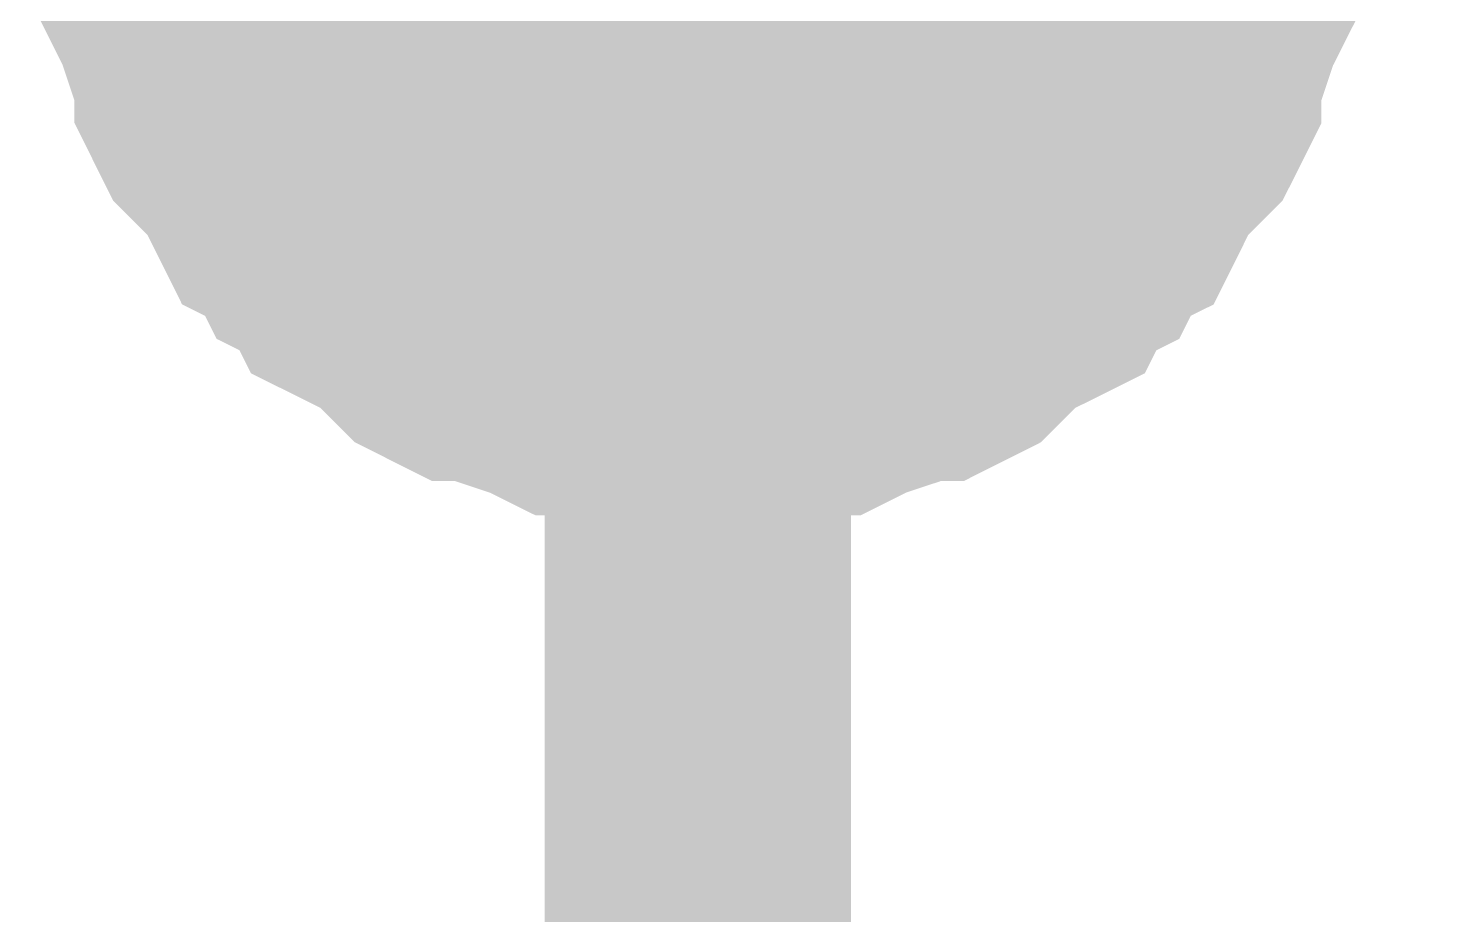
# Model space of a CAD drawing. Header units: inches. Extents: x 0 to 432, y 0 to 280.
# Drawn here: x 192.39 to 193.785, y 166.594 to 167.461 of the extents above; entities that cross this region are included whole.
import ezdxf

# ---------------------------------------------------------------- set-up
doc = ezdxf.new("R2010")
doc.units = ezdxf.units.IN
doc.layers.add('Sheet', color=255, linetype='Continuous')

msp = doc.modelspace()

# ---------------------------------------------------------------- linework, layer by layer
at = {"layer": 'Sheet'}
msp.add_lwpolyline([(192.786, 167.64, 0.508, 0.508, 1), (193.294, 167.64, 0.508, 0.508, 1)], format="xyseb", close=True, dxfattribs=at)
for points in [[(193.0454, 167.1234, 0.2997, 0.2997, 0), (193.023, 167.1234, 0.2997, 0.2997, 0), (192.9893, 167.1234, 0.2997, 0.2997, 0), (192.9668, 167.1347, 0.2997, 0.2997, 0), (192.9443, 167.1347, 0.2997, 0.2997, 0), (192.9219, 167.1347, 0.2997, 0.2997, 0), (192.8994, 167.1459, 0.2997, 0.2997, 0), (192.8657, 167.1571, 0.2997, 0.2997, 0), (192.8433, 167.1683, 0.2997, 0.2997, 0), (192.8208, 167.1683, 0.2997, 0.2997, 0), (192.7983, 167.1796, 0.2997, 0.2997, 0), (192.7871, 167.1908, 0.2997, 0.2997, 0), (192.7646, 167.2133, 0.2997, 0.2997, 0), (192.7422, 167.2245, 0.2997, 0.2997, 0), (192.7197, 167.2357, 0.2997, 0.2997, 0), (192.7085, 167.2582, 0.2997, 0.2997, 0), (192.686, 167.2694, 0.2997, 0.2997, 0), (192.6748, 167.2919, 0.2997, 0.2997, 0), (192.6523, 167.3031, 0.2997, 0.2997, 0), (192.6411, 167.3256, 0.2997, 0.2997, 0), (192.6299, 167.348, 0.2997, 0.2997, 0), (192.6074, 167.3705, 0.2997, 0.2997, 0), (192.5962, 167.3817, 0.2997, 0.2997, 0), (192.585, 167.4042, 0.2997, 0.2997, 0), (192.585, 167.4266, 0.2997, 0.2997, 0), (192.5737, 167.4491, 0.2997, 0.2997, 0), (192.5625, 167.4828, 0.2997, 0.2997, 0), (192.5513, 167.5052, 0.2997, 0.2997, 0), (192.5513, 167.5277, 0.2997, 0.2997, 0), (192.5513, 167.5502, 0.2997, 0.2997, 0), (192.54, 167.5726, 0.2997, 0.2997, 0), (192.54, 167.6063, 0.2997, 0.2997, 0), (192.54, 167.6288, 0.2997, 0.2997, 0)], [(193.0454, 167.1234, 0.2997, 0.2997, 0), (193.023, 167.1234, 0.2997, 0.2997, 0), (192.9893, 167.1234, 0.2997, 0.2997, 0), (192.9668, 167.1347, 0.2997, 0.2997, 0), (192.9443, 167.1347, 0.2997, 0.2997, 0), (192.9219, 167.1347, 0.2997, 0.2997, 0), (192.8994, 167.1459, 0.2997, 0.2997, 0), (192.8657, 167.1571, 0.2997, 0.2997, 0), (192.8433, 167.1683, 0.2997, 0.2997, 0), (192.8208, 167.1683, 0.2997, 0.2997, 0), (192.7983, 167.1796, 0.2997, 0.2997, 0), (192.7871, 167.1908, 0.2997, 0.2997, 0), (192.7646, 167.2133, 0.2997, 0.2997, 0), (192.7422, 167.2245, 0.2997, 0.2997, 0), (192.7197, 167.2357, 0.2997, 0.2997, 0), (192.7085, 167.2582, 0.2997, 0.2997, 0), (192.686, 167.2694, 0.2997, 0.2997, 0), (192.6748, 167.2919, 0.2997, 0.2997, 0), (192.6523, 167.3031, 0.2997, 0.2997, 0), (192.6411, 167.3256, 0.2997, 0.2997, 0), (192.6299, 167.348, 0.2997, 0.2997, 0), (192.6074, 167.3705, 0.2997, 0.2997, 0), (192.5962, 167.3817, 0.2997, 0.2997, 0), (192.585, 167.4042, 0.2997, 0.2997, 0), (192.585, 167.4266, 0.2997, 0.2997, 0), (192.5737, 167.4491, 0.2997, 0.2997, 0), (192.5625, 167.4828, 0.2997, 0.2997, 0), (192.5513, 167.5052, 0.2997, 0.2997, 0), (192.5513, 167.5277, 0.2997, 0.2997, 0), (192.5513, 167.5502, 0.2997, 0.2997, 0), (192.54, 167.5726, 0.2997, 0.2997, 0), (192.54, 167.6063, 0.2997, 0.2997, 0), (192.54, 167.6288, 0.2997, 0.2997, 0)], [(193.0454, 167.1234, 0.2997, 0.2997, 0), (193.023, 167.1234, 0.2997, 0.2997, 0), (192.9893, 167.1234, 0.2997, 0.2997, 0), (192.9668, 167.1347, 0.2997, 0.2997, 0), (192.9443, 167.1347, 0.2997, 0.2997, 0), (192.9219, 167.1347, 0.2997, 0.2997, 0), (192.8994, 167.1459, 0.2997, 0.2997, 0), (192.8657, 167.1571, 0.2997, 0.2997, 0), (192.8433, 167.1683, 0.2997, 0.2997, 0), (192.8208, 167.1683, 0.2997, 0.2997, 0), (192.7983, 167.1796, 0.2997, 0.2997, 0), (192.7871, 167.1908, 0.2997, 0.2997, 0), (192.7646, 167.2133, 0.2997, 0.2997, 0), (192.7422, 167.2245, 0.2997, 0.2997, 0), (192.7197, 167.2357, 0.2997, 0.2997, 0), (192.7085, 167.2582, 0.2997, 0.2997, 0), (192.686, 167.2694, 0.2997, 0.2997, 0), (192.6748, 167.2919, 0.2997, 0.2997, 0), (192.6523, 167.3031, 0.2997, 0.2997, 0), (192.6411, 167.3256, 0.2997, 0.2997, 0), (192.6299, 167.348, 0.2997, 0.2997, 0), (192.6074, 167.3705, 0.2997, 0.2997, 0), (192.5962, 167.3817, 0.2997, 0.2997, 0), (192.585, 167.4042, 0.2997, 0.2997, 0), (192.585, 167.4266, 0.2997, 0.2997, 0), (192.5737, 167.4491, 0.2997, 0.2997, 0), (192.5625, 167.4828, 0.2997, 0.2997, 0), (192.5513, 167.5052, 0.2997, 0.2997, 0), (192.5513, 167.5277, 0.2997, 0.2997, 0), (192.5513, 167.5502, 0.2997, 0.2997, 0), (192.54, 167.5726, 0.2997, 0.2997, 0), (192.54, 167.6063, 0.2997, 0.2997, 0), (192.54, 167.6288, 0.2997, 0.2997, 0)], [(193.0454, 167.1234, 0.2997, 0.2997, 0), (193.023, 167.1234, 0.2997, 0.2997, 0), (192.9893, 167.1234, 0.2997, 0.2997, 0), (192.9668, 167.1347, 0.2997, 0.2997, 0), (192.9443, 167.1347, 0.2997, 0.2997, 0), (192.9219, 167.1347, 0.2997, 0.2997, 0), (192.8994, 167.1459, 0.2997, 0.2997, 0), (192.8657, 167.1571, 0.2997, 0.2997, 0), (192.8433, 167.1683, 0.2997, 0.2997, 0), (192.8208, 167.1683, 0.2997, 0.2997, 0), (192.7983, 167.1796, 0.2997, 0.2997, 0), (192.7871, 167.1908, 0.2997, 0.2997, 0), (192.7646, 167.2133, 0.2997, 0.2997, 0), (192.7422, 167.2245, 0.2997, 0.2997, 0), (192.7197, 167.2357, 0.2997, 0.2997, 0), (192.7085, 167.2582, 0.2997, 0.2997, 0), (192.686, 167.2694, 0.2997, 0.2997, 0), (192.6748, 167.2919, 0.2997, 0.2997, 0), (192.6523, 167.3031, 0.2997, 0.2997, 0), (192.6411, 167.3256, 0.2997, 0.2997, 0), (192.6299, 167.348, 0.2997, 0.2997, 0), (192.6074, 167.3705, 0.2997, 0.2997, 0), (192.5962, 167.3817, 0.2997, 0.2997, 0), (192.585, 167.4042, 0.2997, 0.2997, 0), (192.585, 167.4266, 0.2997, 0.2997, 0), (192.5737, 167.4491, 0.2997, 0.2997, 0), (192.5625, 167.4828, 0.2997, 0.2997, 0), (192.5513, 167.5052, 0.2997, 0.2997, 0), (192.5513, 167.5277, 0.2997, 0.2997, 0), (192.5513, 167.5502, 0.2997, 0.2997, 0), (192.54, 167.5726, 0.2997, 0.2997, 0), (192.54, 167.6063, 0.2997, 0.2997, 0), (192.54, 167.6288, 0.2997, 0.2997, 0)], [(193.0454, 167.6288, 0.2997, 0.2997, 0), (193.0454, 147.3139, 0.2997, 0.2997, 0), (198.1217, 147.3139, 0.2997, 0.2997, 0)], [(193.5508, 167.6288, 0.2997, 0.2997, 0), (193.5508, 167.6063, 0.2997, 0.2997, 0), (193.5508, 167.5726, 0.2997, 0.2997, 0), (193.5396, 167.5502, 0.2997, 0.2997, 0), (193.5396, 167.5277, 0.2997, 0.2997, 0), (193.5396, 167.5052, 0.2997, 0.2997, 0), (193.5283, 167.4828, 0.2997, 0.2997, 0), (193.5171, 167.4491, 0.2997, 0.2997, 0), (193.5059, 167.4266, 0.2997, 0.2997, 0), (193.5059, 167.4042, 0.2997, 0.2997, 0), (193.4946, 167.3817, 0.2997, 0.2997, 0), (193.4834, 167.3705, 0.2997, 0.2997, 0), (193.461, 167.348, 0.2997, 0.2997, 0), (193.4497, 167.3256, 0.2997, 0.2997, 0), (193.4385, 167.3031, 0.2997, 0.2997, 0), (193.416, 167.2919, 0.2997, 0.2997, 0), (193.4048, 167.2694, 0.2997, 0.2997, 0), (193.3823, 167.2582, 0.2997, 0.2997, 0), (193.3711, 167.2357, 0.2997, 0.2997, 0), (193.3486, 167.2245, 0.2997, 0.2997, 0), (193.3262, 167.2133, 0.2997, 0.2997, 0), (193.3037, 167.1908, 0.2997, 0.2997, 0), (193.2925, 167.1796, 0.2997, 0.2997, 0), (193.27, 167.1683, 0.2997, 0.2997, 0), (193.2476, 167.1683, 0.2997, 0.2997, 0), (193.2251, 167.1571, 0.2997, 0.2997, 0), (193.1914, 167.1459, 0.2997, 0.2997, 0), (193.169, 167.1347, 0.2997, 0.2997, 0), (193.1465, 167.1347, 0.2997, 0.2997, 0), (193.124, 167.1347, 0.2997, 0.2997, 0), (193.1016, 167.1234, 0.2997, 0.2997, 0), (193.0679, 167.1234, 0.2997, 0.2997, 0), (193.0454, 167.1234, 0.2997, 0.2997, 0)], [(193.5508, 167.6288, 0.2997, 0.2997, 0), (193.5508, 167.6063, 0.2997, 0.2997, 0), (193.5508, 167.5726, 0.2997, 0.2997, 0), (193.5396, 167.5502, 0.2997, 0.2997, 0), (193.5396, 167.5277, 0.2997, 0.2997, 0), (193.5396, 167.5052, 0.2997, 0.2997, 0), (193.5283, 167.4828, 0.2997, 0.2997, 0), (193.5171, 167.4491, 0.2997, 0.2997, 0), (193.5059, 167.4266, 0.2997, 0.2997, 0), (193.5059, 167.4042, 0.2997, 0.2997, 0), (193.4946, 167.3817, 0.2997, 0.2997, 0), (193.4834, 167.3705, 0.2997, 0.2997, 0), (193.461, 167.348, 0.2997, 0.2997, 0), (193.4497, 167.3256, 0.2997, 0.2997, 0), (193.4385, 167.3031, 0.2997, 0.2997, 0), (193.416, 167.2919, 0.2997, 0.2997, 0), (193.4048, 167.2694, 0.2997, 0.2997, 0), (193.3823, 167.2582, 0.2997, 0.2997, 0), (193.3711, 167.2357, 0.2997, 0.2997, 0), (193.3486, 167.2245, 0.2997, 0.2997, 0), (193.3262, 167.2133, 0.2997, 0.2997, 0), (193.3037, 167.1908, 0.2997, 0.2997, 0), (193.2925, 167.1796, 0.2997, 0.2997, 0), (193.27, 167.1683, 0.2997, 0.2997, 0), (193.2476, 167.1683, 0.2997, 0.2997, 0), (193.2251, 167.1571, 0.2997, 0.2997, 0), (193.1914, 167.1459, 0.2997, 0.2997, 0), (193.169, 167.1347, 0.2997, 0.2997, 0), (193.1465, 167.1347, 0.2997, 0.2997, 0), (193.124, 167.1347, 0.2997, 0.2997, 0), (193.1016, 167.1234, 0.2997, 0.2997, 0), (193.0679, 167.1234, 0.2997, 0.2997, 0), (193.0454, 167.1234, 0.2997, 0.2997, 0)], [(193.5508, 167.6288, 0.2997, 0.2997, 0), (193.5508, 167.6063, 0.2997, 0.2997, 0), (193.5508, 167.5726, 0.2997, 0.2997, 0), (193.5396, 167.5502, 0.2997, 0.2997, 0), (193.5396, 167.5277, 0.2997, 0.2997, 0), (193.5396, 167.5052, 0.2997, 0.2997, 0), (193.5283, 167.4828, 0.2997, 0.2997, 0), (193.5171, 167.4491, 0.2997, 0.2997, 0), (193.5059, 167.4266, 0.2997, 0.2997, 0), (193.5059, 167.4042, 0.2997, 0.2997, 0), (193.4946, 167.3817, 0.2997, 0.2997, 0), (193.4834, 167.3705, 0.2997, 0.2997, 0), (193.461, 167.348, 0.2997, 0.2997, 0), (193.4497, 167.3256, 0.2997, 0.2997, 0), (193.4385, 167.3031, 0.2997, 0.2997, 0), (193.416, 167.2919, 0.2997, 0.2997, 0), (193.4048, 167.2694, 0.2997, 0.2997, 0), (193.3823, 167.2582, 0.2997, 0.2997, 0), (193.3711, 167.2357, 0.2997, 0.2997, 0), (193.3486, 167.2245, 0.2997, 0.2997, 0), (193.3262, 167.2133, 0.2997, 0.2997, 0), (193.3037, 167.1908, 0.2997, 0.2997, 0), (193.2925, 167.1796, 0.2997, 0.2997, 0), (193.27, 167.1683, 0.2997, 0.2997, 0), (193.2476, 167.1683, 0.2997, 0.2997, 0), (193.2251, 167.1571, 0.2997, 0.2997, 0), (193.1914, 167.1459, 0.2997, 0.2997, 0), (193.169, 167.1347, 0.2997, 0.2997, 0), (193.1465, 167.1347, 0.2997, 0.2997, 0), (193.124, 167.1347, 0.2997, 0.2997, 0), (193.1016, 167.1234, 0.2997, 0.2997, 0), (193.0679, 167.1234, 0.2997, 0.2997, 0), (193.0454, 167.1234, 0.2997, 0.2997, 0)], [(193.5508, 167.6288, 0.2997, 0.2997, 0), (193.5508, 167.6063, 0.2997, 0.2997, 0), (193.5508, 167.5726, 0.2997, 0.2997, 0), (193.5396, 167.5502, 0.2997, 0.2997, 0), (193.5396, 167.5277, 0.2997, 0.2997, 0), (193.5396, 167.5052, 0.2997, 0.2997, 0), (193.5283, 167.4828, 0.2997, 0.2997, 0), (193.5171, 167.4491, 0.2997, 0.2997, 0), (193.5059, 167.4266, 0.2997, 0.2997, 0), (193.5059, 167.4042, 0.2997, 0.2997, 0), (193.4946, 167.3817, 0.2997, 0.2997, 0), (193.4834, 167.3705, 0.2997, 0.2997, 0), (193.461, 167.348, 0.2997, 0.2997, 0), (193.4497, 167.3256, 0.2997, 0.2997, 0), (193.4385, 167.3031, 0.2997, 0.2997, 0), (193.416, 167.2919, 0.2997, 0.2997, 0), (193.4048, 167.2694, 0.2997, 0.2997, 0), (193.3823, 167.2582, 0.2997, 0.2997, 0), (193.3711, 167.2357, 0.2997, 0.2997, 0), (193.3486, 167.2245, 0.2997, 0.2997, 0), (193.3262, 167.2133, 0.2997, 0.2997, 0), (193.3037, 167.1908, 0.2997, 0.2997, 0), (193.2925, 167.1796, 0.2997, 0.2997, 0), (193.27, 167.1683, 0.2997, 0.2997, 0), (193.2476, 167.1683, 0.2997, 0.2997, 0), (193.2251, 167.1571, 0.2997, 0.2997, 0), (193.1914, 167.1459, 0.2997, 0.2997, 0), (193.169, 167.1347, 0.2997, 0.2997, 0), (193.1465, 167.1347, 0.2997, 0.2997, 0), (193.124, 167.1347, 0.2997, 0.2997, 0), (193.1016, 167.1234, 0.2997, 0.2997, 0), (193.0679, 167.1234, 0.2997, 0.2997, 0), (193.0454, 167.1234, 0.2997, 0.2997, 0)], [(193.0454, 167.1234, 0.0991, 0.0991, 0), (193.023, 167.1234, 0.0991, 0.0991, 0), (192.9893, 167.1234, 0.0991, 0.0991, 0), (192.9668, 167.1347, 0.0991, 0.0991, 0), (192.9443, 167.1347, 0.0991, 0.0991, 0), (192.9219, 167.1347, 0.0991, 0.0991, 0), (192.8994, 167.1459, 0.0991, 0.0991, 0), (192.8657, 167.1571, 0.0991, 0.0991, 0), (192.8433, 167.1683, 0.0991, 0.0991, 0), (192.8208, 167.1683, 0.0991, 0.0991, 0), (192.7983, 167.1796, 0.0991, 0.0991, 0), (192.7871, 167.1908, 0.0991, 0.0991, 0), (192.7646, 167.2133, 0.0991, 0.0991, 0), (192.7422, 167.2245, 0.0991, 0.0991, 0), (192.7197, 167.2357, 0.0991, 0.0991, 0), (192.7085, 167.2582, 0.0991, 0.0991, 0), (192.686, 167.2694, 0.0991, 0.0991, 0), (192.6748, 167.2919, 0.0991, 0.0991, 0), (192.6523, 167.3031, 0.0991, 0.0991, 0), (192.6411, 167.3256, 0.0991, 0.0991, 0), (192.6299, 167.348, 0.0991, 0.0991, 0), (192.6074, 167.3705, 0.0991, 0.0991, 0), (192.5962, 167.3817, 0.0991, 0.0991, 0), (192.585, 167.4042, 0.0991, 0.0991, 0), (192.585, 167.4266, 0.0991, 0.0991, 0), (192.5737, 167.4491, 0.0991, 0.0991, 0), (192.5625, 167.4828, 0.0991, 0.0991, 0), (192.5513, 167.5052, 0.0991, 0.0991, 0), (192.5513, 167.5277, 0.0991, 0.0991, 0)], [(193.0454, 167.1234, 0.0991, 0.0991, 0), (193.023, 167.1234, 0.0991, 0.0991, 0), (192.9893, 167.1234, 0.0991, 0.0991, 0), (192.9668, 167.1347, 0.0991, 0.0991, 0), (192.9443, 167.1347, 0.0991, 0.0991, 0), (192.9219, 167.1347, 0.0991, 0.0991, 0), (192.8994, 167.1459, 0.0991, 0.0991, 0), (192.8657, 167.1571, 0.0991, 0.0991, 0), (192.8433, 167.1683, 0.0991, 0.0991, 0), (192.8208, 167.1683, 0.0991, 0.0991, 0), (192.7983, 167.1796, 0.0991, 0.0991, 0), (192.7871, 167.1908, 0.0991, 0.0991, 0), (192.7646, 167.2133, 0.0991, 0.0991, 0), (192.7422, 167.2245, 0.0991, 0.0991, 0), (192.7197, 167.2357, 0.0991, 0.0991, 0), (192.7085, 167.2582, 0.0991, 0.0991, 0), (192.686, 167.2694, 0.0991, 0.0991, 0), (192.6748, 167.2919, 0.0991, 0.0991, 0), (192.6523, 167.3031, 0.0991, 0.0991, 0), (192.6411, 167.3256, 0.0991, 0.0991, 0), (192.6299, 167.348, 0.0991, 0.0991, 0), (192.6074, 167.3705, 0.0991, 0.0991, 0), (192.5962, 167.3817, 0.0991, 0.0991, 0), (192.585, 167.4042, 0.0991, 0.0991, 0), (192.585, 167.4266, 0.0991, 0.0991, 0), (192.5737, 167.4491, 0.0991, 0.0991, 0), (192.5625, 167.4828, 0.0991, 0.0991, 0), (192.5513, 167.5052, 0.0991, 0.0991, 0), (192.5513, 167.5277, 0.0991, 0.0991, 0)], [(193.0454, 167.1234, 0.0991, 0.0991, 0), (193.023, 167.1234, 0.0991, 0.0991, 0), (192.9893, 167.1234, 0.0991, 0.0991, 0), (192.9668, 167.1347, 0.0991, 0.0991, 0), (192.9443, 167.1347, 0.0991, 0.0991, 0), (192.9219, 167.1347, 0.0991, 0.0991, 0), (192.8994, 167.1459, 0.0991, 0.0991, 0), (192.8657, 167.1571, 0.0991, 0.0991, 0), (192.8433, 167.1683, 0.0991, 0.0991, 0), (192.8208, 167.1683, 0.0991, 0.0991, 0), (192.7983, 167.1796, 0.0991, 0.0991, 0), (192.7871, 167.1908, 0.0991, 0.0991, 0), (192.7646, 167.2133, 0.0991, 0.0991, 0), (192.7422, 167.2245, 0.0991, 0.0991, 0), (192.7197, 167.2357, 0.0991, 0.0991, 0), (192.7085, 167.2582, 0.0991, 0.0991, 0), (192.686, 167.2694, 0.0991, 0.0991, 0), (192.6748, 167.2919, 0.0991, 0.0991, 0), (192.6523, 167.3031, 0.0991, 0.0991, 0), (192.6411, 167.3256, 0.0991, 0.0991, 0), (192.6299, 167.348, 0.0991, 0.0991, 0), (192.6074, 167.3705, 0.0991, 0.0991, 0), (192.5962, 167.3817, 0.0991, 0.0991, 0), (192.585, 167.4042, 0.0991, 0.0991, 0), (192.585, 167.4266, 0.0991, 0.0991, 0), (192.5737, 167.4491, 0.0991, 0.0991, 0), (192.5625, 167.4828, 0.0991, 0.0991, 0), (192.5513, 167.5052, 0.0991, 0.0991, 0), (192.5513, 167.5277, 0.0991, 0.0991, 0)], [(193.0454, 167.1234, 0.0991, 0.0991, 0), (193.023, 167.1234, 0.0991, 0.0991, 0), (192.9893, 167.1234, 0.0991, 0.0991, 0), (192.9668, 167.1347, 0.0991, 0.0991, 0), (192.9443, 167.1347, 0.0991, 0.0991, 0), (192.9219, 167.1347, 0.0991, 0.0991, 0), (192.8994, 167.1459, 0.0991, 0.0991, 0), (192.8657, 167.1571, 0.0991, 0.0991, 0), (192.8433, 167.1683, 0.0991, 0.0991, 0), (192.8208, 167.1683, 0.0991, 0.0991, 0), (192.7983, 167.1796, 0.0991, 0.0991, 0), (192.7871, 167.1908, 0.0991, 0.0991, 0), (192.7646, 167.2133, 0.0991, 0.0991, 0), (192.7422, 167.2245, 0.0991, 0.0991, 0), (192.7197, 167.2357, 0.0991, 0.0991, 0), (192.7085, 167.2582, 0.0991, 0.0991, 0), (192.686, 167.2694, 0.0991, 0.0991, 0), (192.6748, 167.2919, 0.0991, 0.0991, 0), (192.6523, 167.3031, 0.0991, 0.0991, 0), (192.6411, 167.3256, 0.0991, 0.0991, 0), (192.6299, 167.348, 0.0991, 0.0991, 0), (192.6074, 167.3705, 0.0991, 0.0991, 0), (192.5962, 167.3817, 0.0991, 0.0991, 0), (192.585, 167.4042, 0.0991, 0.0991, 0), (192.585, 167.4266, 0.0991, 0.0991, 0), (192.5737, 167.4491, 0.0991, 0.0991, 0), (192.5625, 167.4828, 0.0991, 0.0991, 0), (192.5513, 167.5052, 0.0991, 0.0991, 0), (192.5513, 167.5277, 0.0991, 0.0991, 0)], [(193.5396, 167.5277, 0.0991, 0.0991, 0), (193.5396, 167.5052, 0.0991, 0.0991, 0), (193.5283, 167.4828, 0.0991, 0.0991, 0), (193.5171, 167.4491, 0.0991, 0.0991, 0), (193.5059, 167.4266, 0.0991, 0.0991, 0), (193.5059, 167.4042, 0.0991, 0.0991, 0), (193.4946, 167.3817, 0.0991, 0.0991, 0), (193.4834, 167.3705, 0.0991, 0.0991, 0), (193.461, 167.348, 0.0991, 0.0991, 0), (193.4497, 167.3256, 0.0991, 0.0991, 0), (193.4385, 167.3031, 0.0991, 0.0991, 0), (193.416, 167.2919, 0.0991, 0.0991, 0), (193.4048, 167.2694, 0.0991, 0.0991, 0), (193.3823, 167.2582, 0.0991, 0.0991, 0), (193.3711, 167.2357, 0.0991, 0.0991, 0), (193.3486, 167.2245, 0.0991, 0.0991, 0), (193.3262, 167.2133, 0.0991, 0.0991, 0), (193.3037, 167.1908, 0.0991, 0.0991, 0), (193.2925, 167.1796, 0.0991, 0.0991, 0), (193.27, 167.1683, 0.0991, 0.0991, 0), (193.2476, 167.1683, 0.0991, 0.0991, 0), (193.2251, 167.1571, 0.0991, 0.0991, 0), (193.1914, 167.1459, 0.0991, 0.0991, 0), (193.169, 167.1347, 0.0991, 0.0991, 0), (193.1465, 167.1347, 0.0991, 0.0991, 0), (193.124, 167.1347, 0.0991, 0.0991, 0), (193.1016, 167.1234, 0.0991, 0.0991, 0), (193.0679, 167.1234, 0.0991, 0.0991, 0), (193.0454, 167.1234, 0.0991, 0.0991, 0)], [(193.5396, 167.5277, 0.0991, 0.0991, 0), (193.5396, 167.5052, 0.0991, 0.0991, 0), (193.5283, 167.4828, 0.0991, 0.0991, 0), (193.5171, 167.4491, 0.0991, 0.0991, 0), (193.5059, 167.4266, 0.0991, 0.0991, 0), (193.5059, 167.4042, 0.0991, 0.0991, 0), (193.4946, 167.3817, 0.0991, 0.0991, 0), (193.4834, 167.3705, 0.0991, 0.0991, 0), (193.461, 167.348, 0.0991, 0.0991, 0), (193.4497, 167.3256, 0.0991, 0.0991, 0), (193.4385, 167.3031, 0.0991, 0.0991, 0), (193.416, 167.2919, 0.0991, 0.0991, 0), (193.4048, 167.2694, 0.0991, 0.0991, 0), (193.3823, 167.2582, 0.0991, 0.0991, 0), (193.3711, 167.2357, 0.0991, 0.0991, 0), (193.3486, 167.2245, 0.0991, 0.0991, 0), (193.3262, 167.2133, 0.0991, 0.0991, 0), (193.3037, 167.1908, 0.0991, 0.0991, 0), (193.2925, 167.1796, 0.0991, 0.0991, 0), (193.27, 167.1683, 0.0991, 0.0991, 0), (193.2476, 167.1683, 0.0991, 0.0991, 0), (193.2251, 167.1571, 0.0991, 0.0991, 0), (193.1914, 167.1459, 0.0991, 0.0991, 0), (193.169, 167.1347, 0.0991, 0.0991, 0), (193.1465, 167.1347, 0.0991, 0.0991, 0), (193.124, 167.1347, 0.0991, 0.0991, 0), (193.1016, 167.1234, 0.0991, 0.0991, 0), (193.0679, 167.1234, 0.0991, 0.0991, 0), (193.0454, 167.1234, 0.0991, 0.0991, 0)], [(193.5396, 167.5277, 0.0991, 0.0991, 0), (193.5396, 167.5052, 0.0991, 0.0991, 0), (193.5283, 167.4828, 0.0991, 0.0991, 0), (193.5171, 167.4491, 0.0991, 0.0991, 0), (193.5059, 167.4266, 0.0991, 0.0991, 0), (193.5059, 167.4042, 0.0991, 0.0991, 0), (193.4946, 167.3817, 0.0991, 0.0991, 0), (193.4834, 167.3705, 0.0991, 0.0991, 0), (193.461, 167.348, 0.0991, 0.0991, 0), (193.4497, 167.3256, 0.0991, 0.0991, 0), (193.4385, 167.3031, 0.0991, 0.0991, 0), (193.416, 167.2919, 0.0991, 0.0991, 0), (193.4048, 167.2694, 0.0991, 0.0991, 0), (193.3823, 167.2582, 0.0991, 0.0991, 0), (193.3711, 167.2357, 0.0991, 0.0991, 0), (193.3486, 167.2245, 0.0991, 0.0991, 0), (193.3262, 167.2133, 0.0991, 0.0991, 0), (193.3037, 167.1908, 0.0991, 0.0991, 0), (193.2925, 167.1796, 0.0991, 0.0991, 0), (193.27, 167.1683, 0.0991, 0.0991, 0), (193.2476, 167.1683, 0.0991, 0.0991, 0), (193.2251, 167.1571, 0.0991, 0.0991, 0), (193.1914, 167.1459, 0.0991, 0.0991, 0), (193.169, 167.1347, 0.0991, 0.0991, 0), (193.1465, 167.1347, 0.0991, 0.0991, 0), (193.124, 167.1347, 0.0991, 0.0991, 0), (193.1016, 167.1234, 0.0991, 0.0991, 0), (193.0679, 167.1234, 0.0991, 0.0991, 0), (193.0454, 167.1234, 0.0991, 0.0991, 0)], [(193.5396, 167.5277, 0.0991, 0.0991, 0), (193.5396, 167.5052, 0.0991, 0.0991, 0), (193.5283, 167.4828, 0.0991, 0.0991, 0), (193.5171, 167.4491, 0.0991, 0.0991, 0), (193.5059, 167.4266, 0.0991, 0.0991, 0), (193.5059, 167.4042, 0.0991, 0.0991, 0), (193.4946, 167.3817, 0.0991, 0.0991, 0), (193.4834, 167.3705, 0.0991, 0.0991, 0), (193.461, 167.348, 0.0991, 0.0991, 0), (193.4497, 167.3256, 0.0991, 0.0991, 0), (193.4385, 167.3031, 0.0991, 0.0991, 0), (193.416, 167.2919, 0.0991, 0.0991, 0), (193.4048, 167.2694, 0.0991, 0.0991, 0), (193.3823, 167.2582, 0.0991, 0.0991, 0), (193.3711, 167.2357, 0.0991, 0.0991, 0), (193.3486, 167.2245, 0.0991, 0.0991, 0), (193.3262, 167.2133, 0.0991, 0.0991, 0), (193.3037, 167.1908, 0.0991, 0.0991, 0), (193.2925, 167.1796, 0.0991, 0.0991, 0), (193.27, 167.1683, 0.0991, 0.0991, 0), (193.2476, 167.1683, 0.0991, 0.0991, 0), (193.2251, 167.1571, 0.0991, 0.0991, 0), (193.1914, 167.1459, 0.0991, 0.0991, 0), (193.169, 167.1347, 0.0991, 0.0991, 0), (193.1465, 167.1347, 0.0991, 0.0991, 0), (193.124, 167.1347, 0.0991, 0.0991, 0), (193.1016, 167.1234, 0.0991, 0.0991, 0), (193.0679, 167.1234, 0.0991, 0.0991, 0), (193.0454, 167.1234, 0.0991, 0.0991, 0)]]:
    msp.add_lwpolyline(points, format="xyseb", dxfattribs=at)

doc.saveas('drawing.dxf')
